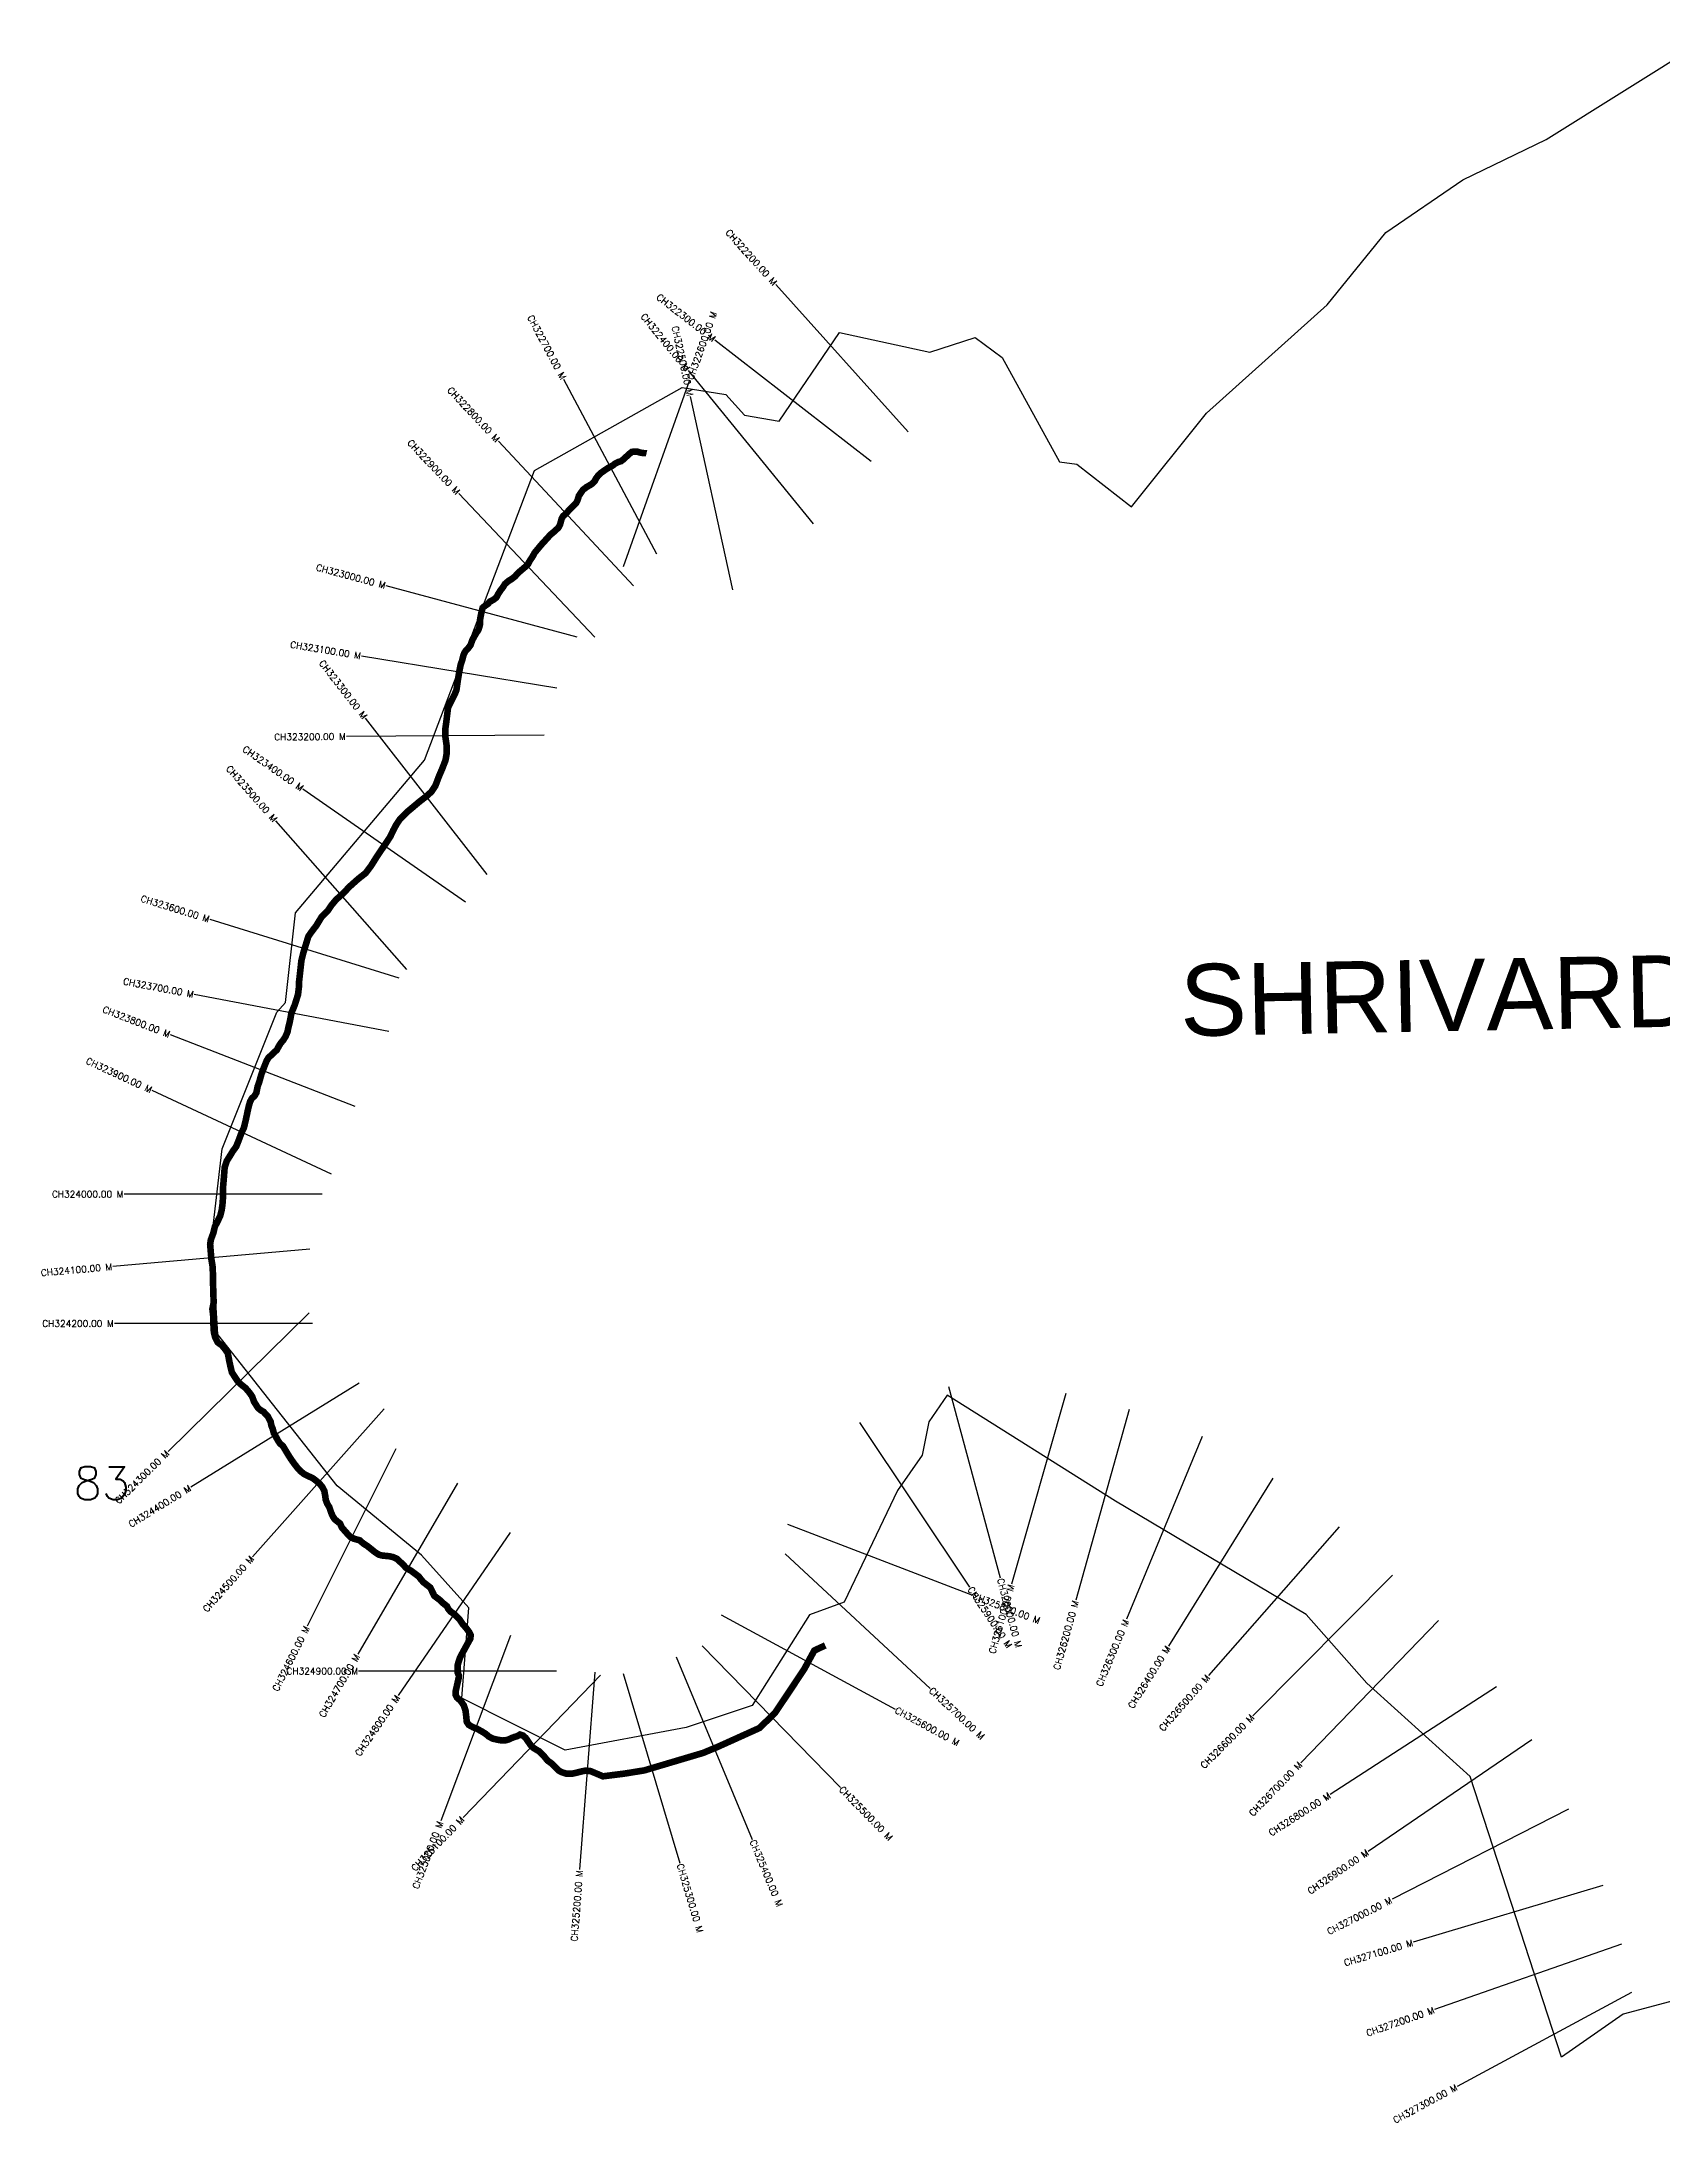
# Model space of a CAD drawing. Header units: metres. Extents: x 287032 to 291869, y 1996312 to 1999955.
# Drawn here: x 287032 to 289490, y 1996312 to 1999465 of the extents above; entities that cross this region are included whole.
import ezdxf
from ezdxf.enums import TextEntityAlignment as Align

# ---------------------------------------------------------------- set-up
doc = ezdxf.new("R2010")
doc.units = ezdxf.units.M
doc.header["$MEASUREMENT"] = 0
for name, color, linetype in [('CS', 134, 'Continuous'), ('CSMark', 6, 'Continuous'), ('UNPROTECTED', 10, 'Continuous'), ('village', 3, 'Continuous'), ('VILLAGE NAME', 250, 'Continuous')]:
    doc.layers.add(name, color=color, linetype=linetype)
doc.styles.get("Standard").update_dxf_attribs({"font": 'simplex.shx'})

msp = doc.modelspace()

# ---------------------------------------------------------------- linework, layer by layer
at = {"layer": 'CS'}
for p, q in [((288345.4, 1998873.5), (288144.8, 1999096.6)), ((288289.3, 1998828.1), (288052.4, 1999012.2)), ((287964.7, 1998687.9), (287823.8, 1998952.8)), ((287913.9, 1998669.4), (288014.6, 1998952)), ((288202.2, 1998733.7), (288012.4, 1998966)), ((288079.6, 1998633.7), (288015.4, 1998926.7)), ((287929.4, 1998640), (287724.5, 1998859.2)), ((287870.7, 1998562.1), (287664.4, 1998779.8)), ((287843.9, 1998562.2), (287554.2, 1998640)), ((287813, 1998484.8), (287517, 1998533.5)), ((287707.5, 1998202.8), (287523, 1998439.4)), ((287793.9, 1998413.7), (287494, 1998411.6)), ((287674.5, 1998160.4), (287428.2, 1998331.8)), ((287585.5, 1998058.8), (287386.9, 1998283.7)), ((287573.9, 1998045.6), (287287.3, 1998134.3)), ((287558.1, 1997964.6), (287263.3, 1998020.6)), ((287507.1, 1997851.2), (287227.3, 1997959.4)), ((287471.3, 1997748.4), (287199.4, 1997875.1)), ((287457.1, 1997718.3), (287157.1, 1997718.3)), ((287438.7, 1997634.8), (287139.8, 1997608.5)), ((287437.6, 1997538.6), (287223.7, 1997328.3)), ((287442.4, 1997522.1), (287142.4, 1997522.1)), ((287513.4, 1997432), (287258.1, 1997274.4)), ((288406.7, 1997426.6), (288484.9, 1997137)), ((288584.3, 1997416.1), (288502.3, 1997127.5)), ((287551.3, 1997392.9), (287351.8, 1997168.8)), ((288680.7, 1997392), (288599.8, 1997103.1)), ((288271.6, 1997372), (288438.6, 1997122.8)), ((288791.1, 1997351.2), (288676.5, 1997074)), ((287568.9, 1997332.1), (287434.8, 1997063.7)), ((288898.3, 1997288.1), (288740, 1997033.3)), ((287662.5, 1997280.1), (287511.2, 1997021.1)), ((288162.8, 1997218.4), (288442.8, 1997110.7)), ((287742.1, 1997205.8), (287572.4, 1996958.4)), ((288998.8, 1997214.3), (288800.8, 1996988.9)), ((288159.1, 1997173.4), (288378.8, 1996969.1)), ((289079.5, 1997140.9), (288868.1, 1996928)), ((288061.9, 1997080.7), (288325.7, 1996938)), ((289149.5, 1997072.1), (288940.8, 1996856.6)), ((287742.7, 1997049.3), (287637, 1996768.6)), ((288033.1, 1997033.9), (288242.8, 1996819.4)), ((287993.8, 1997017), (288109.3, 1996740.2)), ((287812.6, 1996995.6), (287512.6, 1996995.6)), ((287879.3, 1996989.5), (287670.9, 1996773.7)), ((287870.7, 1996994), (287847.6, 1996694.9)), ((287913.5, 1996992), (287999.2, 1996704.5)), ((289237.2, 1996971.5), (288985.3, 1996808.6)), ((289290.7, 1996891.4), (289042.8, 1996722.4)), ((289346.2, 1996786.2), (289079, 1996649.8)), ((289398.6, 1996670.8), (289111.2, 1996584.6)), ((289426.6, 1996582), (289143.5, 1996482.7)), ((289441.9, 1996508.7), (289177.9, 1996366.3))]:
    msp.add_line(p, q, dxfattribs=at)
at = {"layer": 'UNPROTECTED', "const_width": 10, "flags": 128}
msp.add_lwpolyline([(287949, 1998840.8), (287948.1, 1998841), (287944.8, 1998841), (287939.5, 1998841.8), (287934.4, 1998843.4), (287930.5, 1998843.4), (287926.5, 1998842.8), (287922.1, 1998839.2), (287914, 1998831.6), (287910.3, 1998828.8), (287905.8, 1998827.4), (287901.6, 1998825.3), (287897.6, 1998822.2), (287893.4, 1998819.9), (287891, 1998818.6), (287887.2, 1998816.2), (287880.1, 1998811.2), (287875.8, 1998807.3), (287872.2, 1998802.3), (287870.2, 1998798.2), (287866.3, 1998794.5), (287863.8, 1998792.9), (287861.4, 1998791.5), (287857.8, 1998789.4), (287852.6, 1998785.4), (287849.5, 1998780.9), (287846.4, 1998776.3), (287844.4, 1998769.7), (287842.4, 1998765.7), (287838.5, 1998761.6), (287832.6, 1998755.9), (287828.1, 1998750.7), (287822.6, 1998745.6), (287820.3, 1998741.8), (287819.2, 1998737.4), (287817.8, 1998732.6), (287815.3, 1998728), (287811.4, 1998724.3), (287807.9, 1998721.2), (287804.3, 1998718.2), (287799.7, 1998713.5), (287797.3, 1998710.8), (287792.8, 1998705.8), (287788.6, 1998701.3), (287785, 1998696.8), (287779.3, 1998690), (287776.1, 1998684), (287771.9, 1998677.9), (287769.1, 1998672.4), (287765.5, 1998669), (287754.4, 1998659.6), (287749.7, 1998654.3), (287744.5, 1998650.2), (287740.1, 1998647.6), (287734.3, 1998642.7), (287731.5, 1998638), (287727.8, 1998633.4), (287723.9, 1998627.2), (287721.1, 1998622), (287716.2, 1998618.4), (287711.2, 1998615.8), (287708.9, 1998612.9), (287704.1, 1998609.6), (287700.5, 1998606.7), (287698.9, 1998600.5), (287697.7, 1998594.8), (287696.5, 1998587.7), (287696.5, 1998581.5), (287695.6, 1998577.6), (287694, 1998572.9), (287691.3, 1998569.1), (287688.6, 1998564.6), (287684.9, 1998557.9), (287682.3, 1998550.3), (287678.7, 1998545.4), (287675.1, 1998541.8), (287673, 1998538.5), (287671.3, 1998534.4), (287669.6, 1998527.3), (287667.3, 1998520.8), (287665.4, 1998511.4), (287662.8, 1998496), (287660.9, 1998482.4), (287658.2, 1998475.5), (287652.4, 1998464.4), (287648.1, 1998455.3), (287645.4, 1998433.4), (287643.9, 1998422.5), (287644, 1998411.4), (287646, 1998397.4), (287646, 1998385.7), (287644.3, 1998375.8), (287639.3, 1998362.9), (287634.7, 1998352.3), (287628.8, 1998336.8), (287622.8, 1998327.9), (287615.9, 1998321.6), (287604, 1998312.3), (287586.6, 1998297.7), (287575.2, 1998286.4), (287569.8, 1998278.4), (287564.9, 1998269.2), (287560.6, 1998260), (287553, 1998248.4), (287546.8, 1998239.6), (287539.7, 1998228.9), (287531.3, 1998215.5), (287523.2, 1998204.7), (287512.2, 1998196.1), (287498.3, 1998183.7), (287489.2, 1998173.9), (287478.6, 1998164.6), (287471.4, 1998156), (287465.6, 1998147.4), (287456.1, 1998137.8), (287448.5, 1998125.2), (287441.3, 1998115.8), (287436.3, 1998108.6), (287433.3, 1998098.7), (287429, 1998084.8), (287425.8, 1998072.1), (287423.2, 1998048.3), (287422, 1998038), (287422, 1998031.5), (287420.7, 1998020.7), (287417.8, 1998011.4), (287415.7, 1998004.8), (287410.8, 1997992.9), (287408.2, 1997979.2), (287405.7, 1997969.2), (287404.8, 1997964.1), (287401.5, 1997956.5), (287398.1, 1997951.3), (287394.6, 1997947.2), (287391.6, 1997942.4), (287388.8, 1997937), (287375.8, 1997924.8), (287373.1, 1997920.3), (287369, 1997910), (287365.4, 1997900.6), (287362, 1997888.5), (287359.5, 1997881.4), (287357.6, 1997871.9), (287354.7, 1997866.8), (287351, 1997863.7), (287348.2, 1997858.7), (287346.3, 1997852.5), (287344.4, 1997844.2), (287341.7, 1997831.4), (287338.7, 1997819), (287334.5, 1997809.9), (287330.8, 1997799.8), (287327, 1997790.3), (287322, 1997783.5), (287318, 1997776.9), (287312.6, 1997768.3), (287309.5, 1997758.7), (287308.2, 1997741.9), (287307.1, 1997728.9), (287307.1, 1997715), (287306.2, 1997702.9), (287305.1, 1997694.6), (287302.8, 1997685.4), (287299.1, 1997677.6), (287294.7, 1997669.1), (287292.3, 1997659.3), (287288.5, 1997648.9), (287287.5, 1997641.8), (287289.4, 1997619.6), (287291.1, 1997609.3), (287292, 1997592.7), (287292, 1997579.7), (287292.8, 1997553.7), (287290.9, 1997544), (287292.4, 1997531.1), (287292.4, 1997521.2), (287293.1, 1997509.4), (287294.8, 1997502.2), (287298.8, 1997493.8), (287305.5, 1997488.9), (287310.2, 1997483.2), (287314, 1997477.7), (287315.3, 1997471.9), (287316.4, 1997465.9), (287318.1, 1997457.8), (287320.4, 1997448.3), (287324.3, 1997442.2), (287329.1, 1997435), (287333.4, 1997430.6), (287341.1, 1997424.5), (287346.8, 1997417.9), (287351.1, 1997411.8), (287354.1, 1997403.6), (287356.9, 1997399.2), (287359.8, 1997394.6), (287363.9, 1997391), (287368.4, 1997388.4), (287374.7, 1997381.9), (287379.2, 1997373.4), (287380.3, 1997367.6), (287382.3, 1997362.6), (287384.1, 1997355.9), (287386.4, 1997352.2), (287389.8, 1997345.7), (287393.2, 1997340.5), (287397.8, 1997336.6), (287402.5, 1997328.8), (287405.9, 1997323.2), (287409.5, 1997317.5), (287414.8, 1997310), (287419.9, 1997303.4), (287424.4, 1997298.5), (287429.8, 1997294.2), (287437.1, 1997290.6), (287442.9, 1997287.9), (287448.2, 1997283.9), (287453.2, 1997279.4), (287456.7, 1997275.8), (287458.7, 1997272.2), (287460.5, 1997268.8), (287462, 1997260.7), (287462.7, 1997255.1), (287464.9, 1997249.2), (287468.2, 1997243.9), (287470.9, 1997235.8), (287473.2, 1997230.4), (287476.3, 1997225.6), (287481, 1997221.8), (287484.5, 1997219.1), (287487.1, 1997213.1), (287490.9, 1997208.8), (287496.5, 1997202.5), (287500.1, 1997198.8), (287505.5, 1997196.1), (287514.4, 1997193.7), (287519, 1997189.4), (287526.2, 1997184.7), (287537, 1997176), (287543, 1997172.1), (287547.7, 1997170.7), (287554.8, 1997170), (287558.8, 1997169.6), (287565.2, 1997168.2), (287570.6, 1997165.6), (287577.3, 1997159.4), (287584.8, 1997151.8), (287592.5, 1997147.3), (287603.7, 1997138.8), (287607.2, 1997134.2), (287611.1, 1997129.9), (287621.1, 1997122.2), (287627.3, 1997109.5), (287635.4, 1997103.4), (287640.4, 1997098.6), (287646.4, 1997093.8), (287648.3, 1997089.9), (287651.8, 1997085.8), (287657.7, 1997081.8), (287665.9, 1997073.3), (287670.7, 1997066.1), (287674.7, 1997061.9), (287679.7, 1997055.3), (287682.3, 1997050.5), (287682.1, 1997045.2), (287679.6, 1997040.6), (287677, 1997035.9), (287672.8, 1997028.2), (287666.6, 1997016.9), (287664, 1997009.4), (287662.6, 1997004), (287662.6, 1996999.3), (287662.6, 1996993.5), (287664.4, 1996989), (287664.4, 1996986.1), (287661.4, 1996972.8), (287659.7, 1996965.4), (287659.4, 1996959.9), (287661.7, 1996955.3), (287666.8, 1996950.9), (287669.4, 1996947.4), (287672.1, 1996943.4), (287674.6, 1996935.7), (287675.7, 1996926.5), (287676.5, 1996918.5), (287679.5, 1996914.1), (287686, 1996910.4), (287692.1, 1996908.1), (287699.6, 1996903.9), (287705.5, 1996900.2), (287710.1, 1996896.2), (287715.7, 1996893.3), (287723.3, 1996891.5), (287730.3, 1996890.4), (287735.2, 1996890.7), (287740.4, 1996892.1), (287745.4, 1996894.5), (287748.9, 1996895.8), (287753.1, 1996897), (287757.2, 1996899.4), (287761.6, 1996897.9), (287765.8, 1996894.3), (287769.7, 1996888.5), (287773.3, 1996883.4), (287777.7, 1996879.1), (287783.1, 1996875.8), (287786.5, 1996873.8), (287793.4, 1996866.8), (287798.9, 1996860), (287805.4, 1996855.4), (287811.4, 1996849.2), (287815.7, 1996844.9), (287820.3, 1996842.4), (287827.3, 1996840.2), (287837.1, 1996840.3), (287841.1, 1996841.2), (287850, 1996843.4), (287856.1, 1996844.7), (287864.2, 1996844), (287882.8, 1996836.1), (287915.9, 1996840.3), (287945.6, 1996845.1), (288034.8, 1996871.6), (288057.6, 1996881.1), (288120.3, 1996909.4), (288143.9, 1996932.5), (288172.2, 1996974.8), (288175.6, 1996980), (288188.1, 1996998.8), (288203.2, 1997026.6), (288208.2, 1997029.1), (288219.9, 1997034.4)], dxfattribs=at)
at = {"layer": 'village', "color": 6}
msp.add_polyline3d([(289799, 1996574.4, 0), (289429.1, 1996475.9, 0), (289336, 1996410.4, 0), (289197.6, 1996836, 0), (289040.6, 1996977.1, 0), (288948.7, 1997081.2, 0), (288659.7, 1997253.1, 0), (288404.4, 1997413.4, 0), (288376.9, 1997373.3, 0), (288366.9, 1997322.6, 0), (288329.6, 1997269.4, 0), (288248.5, 1997100, 0), (288195.8, 1997080.6, 0), (288109.1, 1996943.2, 0), (288008.8, 1996909.9, 0), (287825.5, 1996875.9, 0), (287669.2, 1996954.4, 0), (287679.8, 1997091.5, 0), (287607.9, 1997171, 0), (287479.8, 1997276.3, 0), (287299.2, 1997505.4, 0), (287289.9, 1997652.5, 0), (287305.9, 1997787, 0), (287388.7, 1997994.1, 0), (287401.5, 1998008.7, 0), (287416.9, 1998144.6, 0), (287612.2, 1998376, 0), (287779, 1998814.6, 0), (288003.2, 1998940.4, 0), (288069.1, 1998930, 0), (288097.4, 1998898.4, 0), (288149.9, 1998889.4, 0), (288241.2, 1999023.9, 0), (288378.3, 1998993.9, 0), (288447.3, 1999016.4, 0), (288488, 1998985.7, 0), (288574.9, 1998828, 0), (288601.1, 1998824.5, 0), (288684.1, 1998759.6, 0), (288797.8, 1998901.7, 0), (288980.6, 1999065.6, 0), (289069.8, 1999175.1, 0), (289186.3, 1999255.2, 0), (289312.4, 1999316.4, 0), (289549.9, 1999464.5, 0)], dxfattribs=at)

# ---------------------------------------------------------------- texts
at = {"insert": (287080.5, 1997305.3), "char_height": 50, "attachment_point": 1}
msp.add_mtext_dynamic_manual_height_columns('83', width=70.183, gutter_width=1, heights=[0], dxfattribs=at)
at = {"layer": 'CSMark'}
for s, rotation, p in [('CH322200.00 M', 311.9679, (288144.1, 1999097.3)), ('CH322300.00 M', 322.1523, (288051.6, 1999012.8)), ('CH322700.00 M', 298.0236, (287823.3, 1998953.6)), ('CH322400.00 M', 309.236, (288011.8, 1998966.8)), ('CH322500.00 M', 282.3578, (288015.2, 1998927.7)), ('CH322800.00 M', 313.0822, (287723.8, 1998859.9)), ('CH322900.00 M', 313.4525, (287663.7, 1998780.6)), ('CH323000.00 M', 344.9712, (287553.2, 1998640.3)), ('CH323100.00 M', 350.6492, (287516, 1998533.7)), ('CH323300.00 M', 307.9575, (287522.4, 1998440.2)), ('CH323200.00 M', 0.3954, (287493, 1998411.6)), ('CH323400.00 M', 325.1565, (287427.4, 1998332.3)), ('CH323500.00 M', 311.4584, (287386.3, 1998284.4)), ('CH323600.00 M', 342.797, (287286.3, 1998134.6)), ('CH323700.00 M', 349.2378, (287262.4, 1998020.8)), ('CH323800.00 M', 338.852, (287226.4, 1997959.8)), ('CH323900.00 M', 335.0217, (287198.5, 1997875.5)), ('CH324100.00 M', 5.0306, (287138.9, 1997608.4)), ('CH324300.00 M', 44.5041, (287223, 1997327.6)), ('CH324400.00 M', 31.6937, (287257.3, 1997273.9)), ('CH324500.00 M', 48.3161, (287351.2, 1997168.1)), ('CH326100.00 M', 74.1294, (288502, 1997126.5)), ('CH326200.00 M', 74.3454, (288599.5, 1997102.1)), ('CH324600.00 M', 63.4513, (287434.4, 1997062.8)), ('CH326300.00 M', 67.534, (288676.1, 1997073.1)), ('CH326400.00 M', 58.1517, (288739.5, 1997032.4)), ('CH324700.00 M', 59.7149, (287510.7, 1997020.2)), ('CH326500.00 M', 48.7058, (288800.1, 1996988.1)), ('CH324800.00 M', 55.5514, (287571.8, 1996957.6)), ('CH326600.00 M', 45.2043, (288867.4, 1996927.3)), ('CH326700.00 M', 45.9019, (288940.1, 1996855.9)), ('CH326800.00 M', 32.893, (288984.5, 1996808.1)), ('CH325100.00 M', 46.014, (287670.2, 1996772.9)), ('CH325000.00 M', 69.3757, (287636.6, 1996767.6)), ('CH326900.00 M', 34.2739, (289042, 1996721.9)), ('CH325200.00 M', 85.5943, (287847.5, 1996693.9)), ('CH327000.00 M', 27.051, (289078.1, 1996649.3)), ('CH327100.00 M', 16.6946, (289110.3, 1996584.3)), ('CH327200.00 M', 19.3238, (289142.6, 1996482.4)), ('CH327300.00 M', 28.3475, (289177, 1996365.8))]:
    msp.add_text(s, height=10, rotation=rotation, dxfattribs=at).set_placement(p, align=Align.MIDDLE_RIGHT)
for s, rotation, p in [('CH322600.00 M', 70.3949, (288014.9, 1998952.9)), ('CH326000.00 M', 285.1027, (288485.1, 1997136)), ('CH325900.00 M', 303.8331, (288439.2, 1997122)), ('CH325800.00 M', 338.9505, (288443.7, 1997110.3)), ('CH325700.00 M', 317.0869, (288379.5, 1996968.4)), ('CH325600.00 M', 331.5868, (288326.6, 1996937.5)), ('CH325500.00 M', 314.3586, (288243.5, 1996818.7)), ('CH325400.00 M', 292.6541, (288109.7, 1996739.3)), ('CH325300.00 M', 286.594, (287999.5, 1996703.5))]:
    msp.add_text(s, height=10, rotation=rotation, dxfattribs=at).set_placement(p, align=Align.MIDDLE_LEFT)
for s, p in [('CH324000.00 M', (287156.1, 1997718.3)), ('CH324200.00 M', (287141.4, 1997522.1)), ('CH324900.00 M', (287511.6, 1996995.6))]:
    msp.add_text(s, height=10, dxfattribs=at).set_placement(p, align=Align.MIDDLE_RIGHT)
at = {"layer": 'VILLAGE NAME', "insert": (288756.3, 1998066.2), "char_height": 108.748, "attachment_point": 1, "rotation": 1.1028}
msp.add_mtext_dynamic_manual_height_columns('{\\fArial|b0|i0|c0|p34;SHRIVARDHAN (MCI)}', width=1571.314, gutter_width=543.7, heights=[0], dxfattribs=at)

doc.saveas('drawing.dxf')
